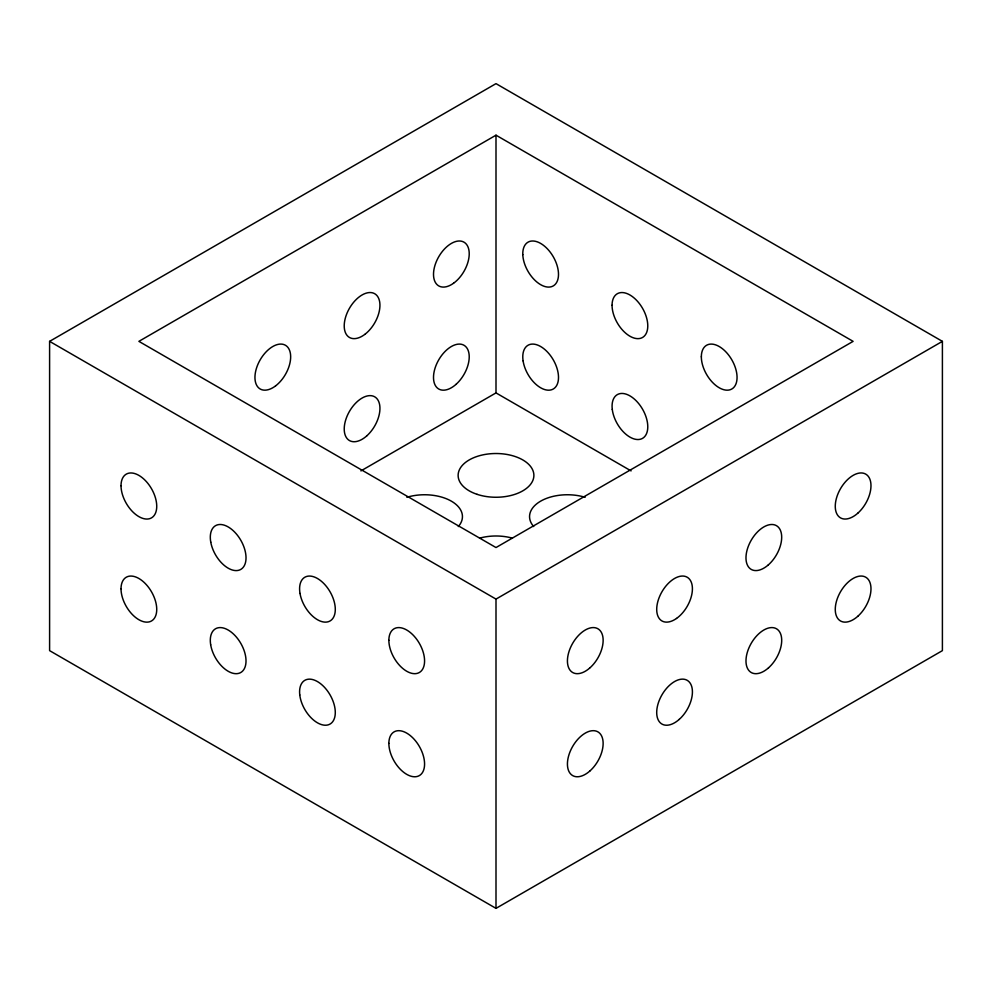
<?xml version="1.0" encoding="UTF-8"?>
<svg xmlns="http://www.w3.org/2000/svg" width="992" height="992" viewBox="0 0 992 992"><rect width="100%" height="100%" fill="white"/><g stroke="black" fill="none" stroke-linecap="round" stroke-linejoin="round"><path stroke-width="1.49" d="M49.6 341.36L496 83.638L942.4 341.36L942.4 650.64L496 908.362L49.6 650.64L49.6 341.36L496 599.094L942.4 341.36M496 135.185L138.88 341.36L496 547.547L853.12 341.36L496 135.185L496 392.906L360.914 470.902M496 392.906L631.086 470.902M496 599.094L496 908.362M406.869 497.29A37.882 21.874 0 0 1 451.162 501.047A37.882 21.874 0 0 1 458.316 526.554M533.684 526.554A37.882 21.874 0 0 1 540.838 501.047A37.882 21.874 0 0 1 585.131 497.29M479.558 538.16A37.882 21.874 0 0 1 512.442 538.16M477.065 494.326A37.882 21.874 0 0 0 533.882 475.379A37.882 21.874 0 0 0 477.065 456.444A37.882 21.874 0 0 0 477.065 494.326M589.905 770.97A25.246 14.582 -60 0 0 597.903 731.86A25.246 14.582 -60 0 0 568.032 758.347A25.246 14.582 -60 0 0 589.905 770.97M679.185 719.436A25.246 14.582 -60 0 0 687.183 680.314A25.246 14.582 -60 0 0 657.312 706.8A25.246 14.582 -60 0 0 679.185 719.436M768.465 667.889A25.246 14.582 -60 0 0 776.463 628.767A25.246 14.582 -60 0 0 746.592 655.253A25.246 14.582 -60 0 0 768.465 667.889M857.745 616.342A25.246 14.582 -60 0 0 865.743 577.22A25.246 14.582 -60 0 0 835.872 603.719A25.246 14.582 -60 0 0 857.745 616.342M857.745 513.248A25.246 14.582 -60 0 0 865.743 474.126A25.246 14.582 -60 0 0 835.872 500.625A25.246 14.582 -60 0 0 857.745 513.248M767.833 565.328A25.246 14.582 -60 0 0 776.91 525.958A25.246 14.582 -60 0 0 746.765 551.341A25.246 14.582 -60 0 0 767.833 565.328M676.532 618.438A25.246 14.582 -60 0 0 688.944 578.572A25.246 14.582 -60 0 0 658.204 600.259A25.246 14.582 -60 0 0 676.532 618.438M589.583 668.162A25.246 14.582 -60 0 0 598.139 628.903A25.246 14.582 -60 0 0 568.118 654.844A25.246 14.582 -60 0 0 589.583 668.162M121.024 588.777A25.246 14.582 60 0 0 147.808 622.108A25.246 14.582 60 0 0 147.808 586.396A25.246 14.582 60 0 0 121.024 588.777M121.024 485.696A25.246 14.582 60 0 0 147.808 519.014A25.246 14.582 60 0 0 147.808 483.302A25.246 14.582 60 0 0 121.024 485.696M210.763 542.14A25.246 14.582 60 0 0 240.337 569.656A25.246 14.582 60 0 0 233.38 530.832A25.246 14.582 60 0 0 210.763 542.14M210.676 644.763A25.246 14.582 60 0 0 240.064 672.874A25.246 14.582 60 0 0 233.74 634.272A25.246 14.582 60 0 0 210.676 644.763M299.77 694.933A25.246 14.582 60 0 0 328.488 724.755A25.246 14.582 60 0 0 324.062 686.861A25.246 14.582 60 0 0 299.77 694.933M388.864 743.417A25.246 14.582 60 0 0 415.648 776.736A25.246 14.582 60 0 0 415.648 741.024A25.246 14.582 60 0 0 388.864 743.417M300.006 593.452A25.246 14.582 60 0 0 329.48 621.265A25.246 14.582 60 0 0 322.834 582.552A25.246 14.582 60 0 0 300.006 593.452M388.864 640.324A25.246 14.582 60 0 0 415.648 673.642A25.246 14.582 60 0 0 415.648 637.93A25.246 14.582 60 0 0 388.864 640.324M701.344 356.822A25.246 14.582 60 0 0 728.128 390.141A25.246 14.582 60 0 0 728.128 354.429A25.246 14.582 60 0 0 701.344 356.822M612.064 305.276A25.246 14.582 60 0 0 638.848 338.607A25.246 14.582 60 0 0 638.848 302.895A25.246 14.582 60 0 0 612.064 305.276M522.796 254.609A25.246 14.582 60 0 0 550.213 286.973A25.246 14.582 60 0 0 548.911 250.542A25.246 14.582 60 0 0 522.796 254.609M523.094 360.865A25.246 14.582 60 0 0 552.308 389.484A25.246 14.582 60 0 0 546.518 351.056A25.246 14.582 60 0 0 523.094 360.865M612.275 409.411A25.246 14.582 60 0 0 641.08 439.022A25.246 14.582 60 0 0 636.405 401.016A25.246 14.582 60 0 0 612.275 409.411M453.555 283.241A25.246 14.582 -60 0 0 465.608 243.387A25.246 14.582 -60 0 0 434.918 265.509A25.246 14.582 -60 0 0 453.555 283.241M455.985 384.388A25.246 14.582 -60 0 0 463.983 345.266A25.246 14.582 -60 0 0 434.112 371.764A25.246 14.582 -60 0 0 455.985 384.388M366.705 435.934A25.246 14.582 -60 0 0 374.703 396.812A25.246 14.582 -60 0 0 344.832 423.299A25.246 14.582 -60 0 0 366.705 435.934M365.341 333.982A25.246 14.582 -60 0 0 375.658 294.364A25.246 14.582 -60 0 0 345.241 318.432A25.246 14.582 -60 0 0 365.341 333.982M275.54 385.925A25.246 14.582 -60 0 0 286.713 346.171A25.246 14.582 -60 0 0 256.147 369.309A25.246 14.582 -60 0 0 275.54 385.925"/></g></svg>
